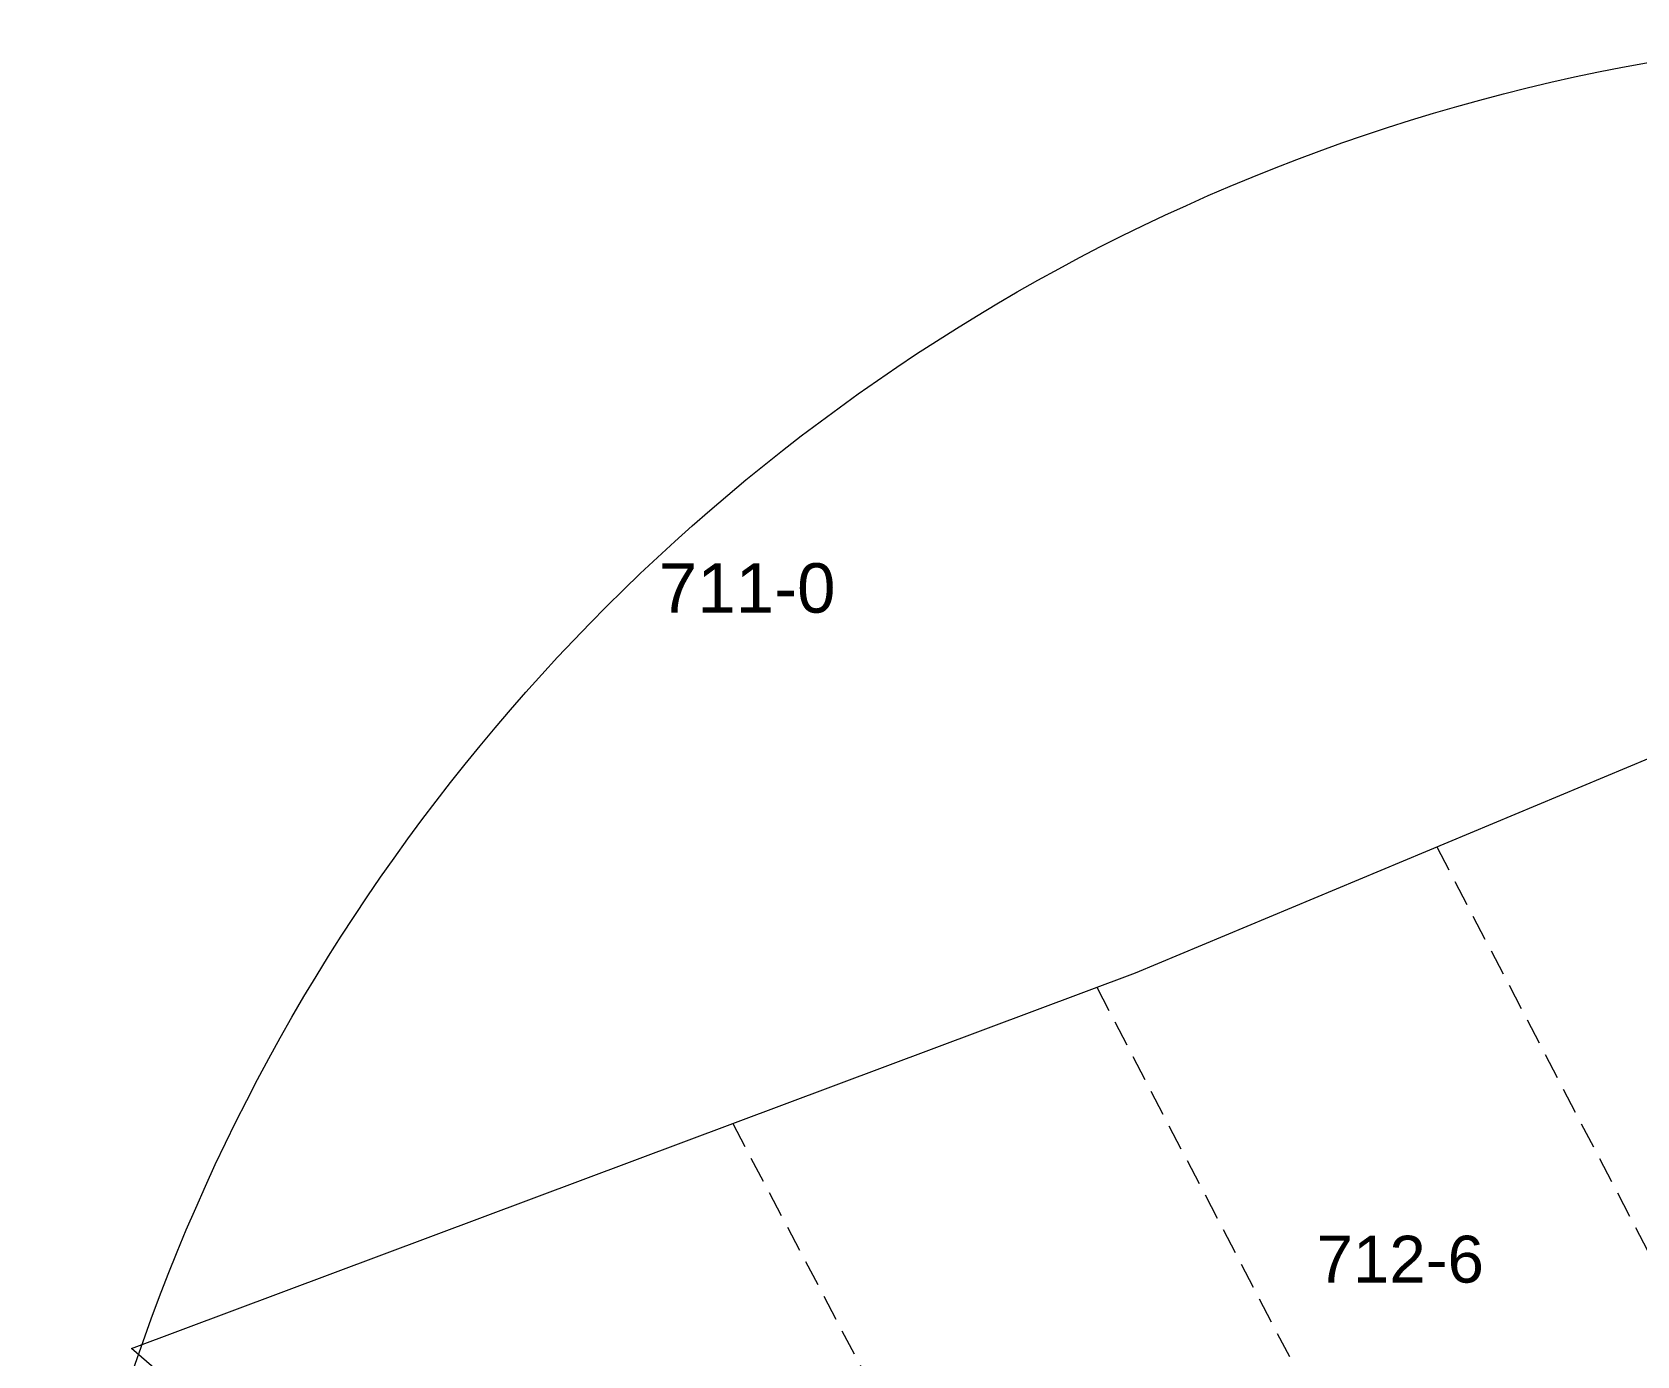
# Model space of a CAD drawing. Header units: metres. Extents: x 7511783 to 7512372, y 4692307 to 4692611.
# Drawn here: x 7511847 to 7511908.7, y 4692406.7 to 4692457.6 of the extents above; entities that cross this region are included whole.
import ezdxf

# ---------------------------------------------------------------- set-up
doc = ezdxf.new("R2010")
doc.units = ezdxf.units.M
doc.linetypes.add('DASHED', pattern=[0.75, 0.5, -0.25])
for name, color, linetype, lineweight in [('garazhat-netw-amiri - b1', 20, 'Continuous', 0), ('nr parcelat-mungese', 157, 'Continuous', 0), ('Nr-Kojshi', 251, 'Continuous', 0), ('parcelat-mungese', 157, 'Continuous', 0), ('vijat rregullim', 1, 'Continuous', 0)]:
    doc.layers.add(name, color=color, linetype=linetype, lineweight=lineweight)
doc.styles.get("Standard").update_dxf_attribs({"font": 'arial.ttf'})

msp = doc.modelspace()

# ---------------------------------------------------------------- linework, layer by layer
at = {"layer": 'garazhat-netw-amiri - b1'}
msp.add_circle((7511922.381, 4692382.212), 75.361, dxfattribs=at)
at = {"layer": 'parcelat-mungese', "linetype": 'DASHED', "ltscale": 2, "flags": 128}
for points in [[(7511900.988, 4692426.265), (7511911.134, 4692406.817)], [(7511887.921, 4692420.869), (7511898.703, 4692400.202)], [(7511873.936, 4692415.635), (7511885.628, 4692393.466)]]:
    msp.add_lwpolyline(points, dxfattribs=at)
at = {"layer": 'vijat rregullim', "flags": 128}
msp.add_lwpolyline([(7511942.993, 4692405.116), (7511913.452, 4692385.678), (7511902.611, 4692378.579), (7511894.291, 4692373.23), (7511877.791, 4692378.6), (7511870.102, 4692387.2), (7511870.032, 4692387.28), (7511869.842, 4692387.49), (7511869.532, 4692387.82), (7511855.942, 4692402.56), (7511850.842, 4692406.99), (7511889.413, 4692421.428), (7511926.304, 4692436.845), (7511934.243, 4692423.576)], close=True, dxfattribs=at)

# ---------------------------------------------------------------- texts
at = {"layer": 'nr parcelat-mungese'}
msp.add_text('712-6', height=1.8, dxfattribs=at).set_placement((7511896.366, 4692409.523))
at = {"layer": 'Nr-Kojshi'}
msp.add_text('711-0', height=1.9, dxfattribs=at).set_placement((7511871.099, 4692435.264))

doc.saveas('drawing.dxf')
